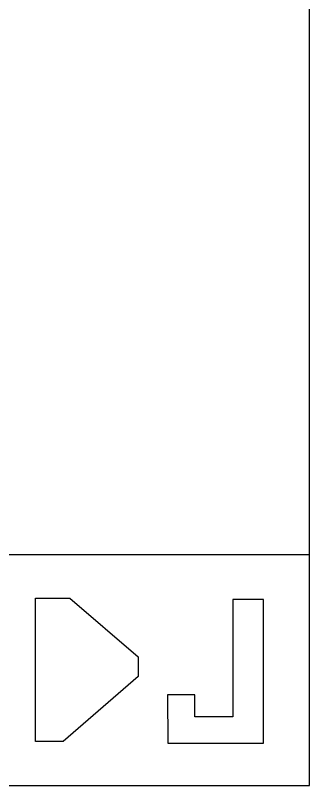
# Model space of a CAD drawing. Header units: centimetres. Extents: x 25 to 344, y 10 to 210.
# Drawn here: x 231.8 to 270, y 10 to 110 of the extents above; entities that cross this region are included whole.
import ezdxf

# ---------------------------------------------------------------- set-up
doc = ezdxf.new("R2010")
doc.units = ezdxf.units.CM
doc.layers.add('Marco', color=30, linetype='Continuous', lineweight=30)

msp = doc.modelspace()

# ---------------------------------------------------------------- linework, layer by layer
at = {"layer": 'Marco'}
for p, q in [((270, 10), (270, 210)), ((25, 40), (270, 40)), ((238.854, 34.334), (247.705, 26.729)), ((264.014, 34.172), (260.016, 34.172)), ((260.016, 34.172), (260.016, 18.915)), ((264.014, 15.49), (264.014, 34.172)), ((247.705, 24.172), (237.974, 15.723)), ((255.066, 21.768), (251.525, 21.768)), ((251.525, 21.768), (251.601, 15.49)), ((255.066, 18.915), (255.066, 21.768)), ((260.016, 18.915), (255.066, 18.915)), ((251.601, 15.49), (264.014, 15.49)), ((25, 10), (270, 10))]:
    msp.add_line(p, q, dxfattribs=at)
for points in [[(237.974, 15.723), (234.379, 15.723), (234.379, 34.334), (238.854, 34.334)], [(247.705, 26.729), (247.705, 24.172)]]:
    msp.add_lwpolyline(points, dxfattribs=at)

doc.saveas('drawing.dxf')
